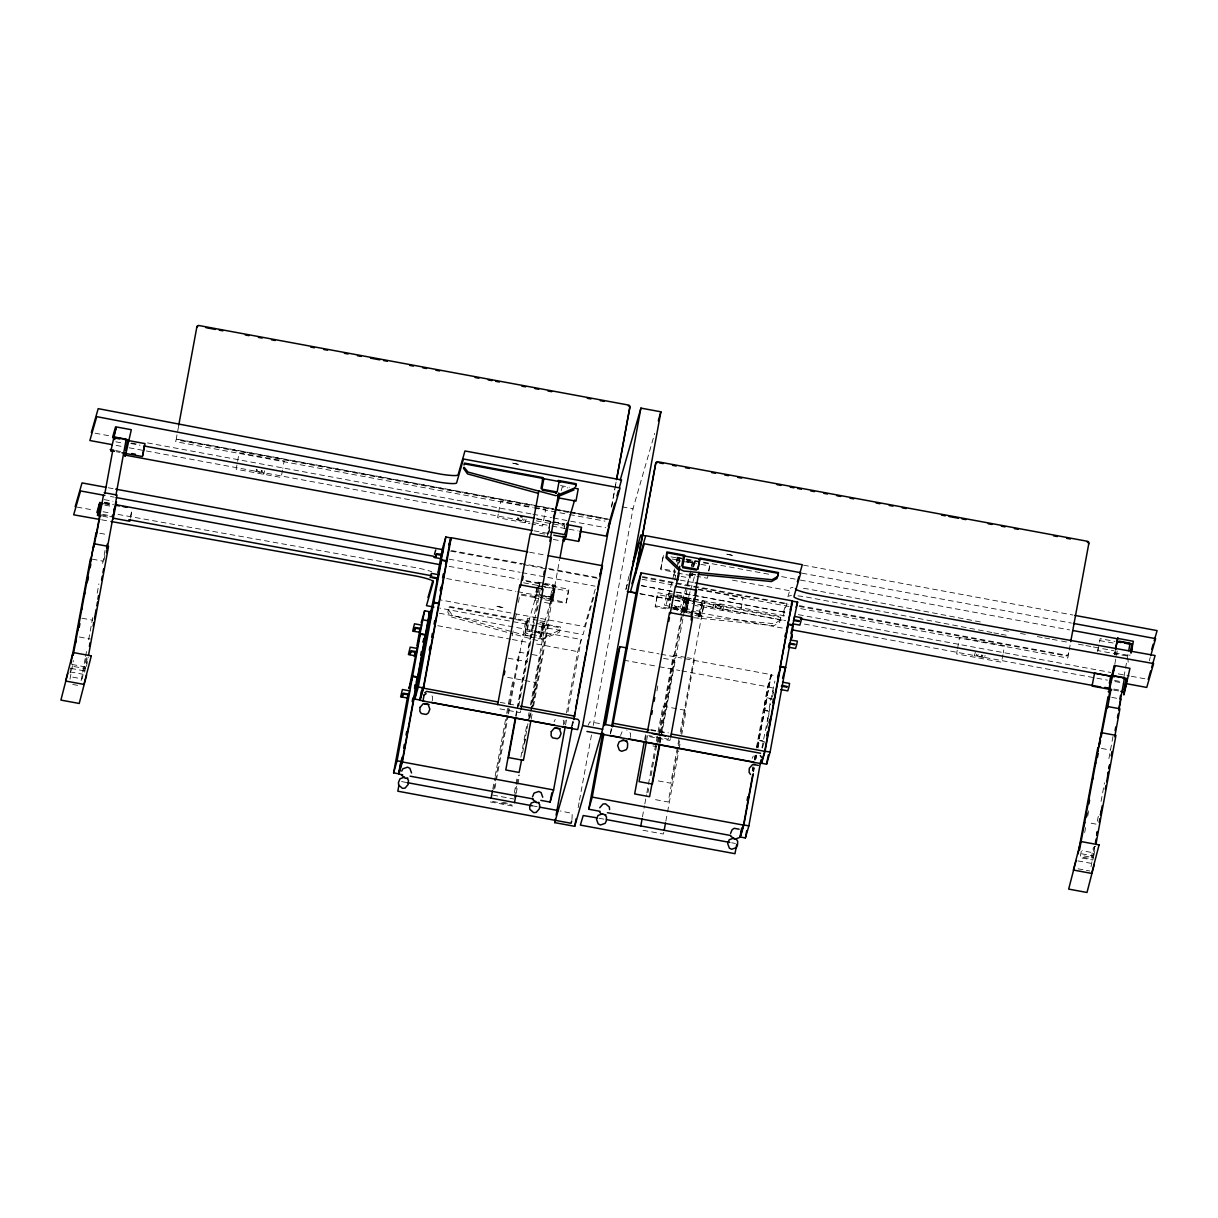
<?xml version="1.0" encoding="UTF-8"?>
<svg xmlns="http://www.w3.org/2000/svg" width="1218" height="1218" viewBox="0 0 1218 1218"><rect width="100%" height="100%" fill="white"/><g stroke="black" fill="none" stroke-linecap="round" stroke-linejoin="round"><path stroke-width="0.75" stroke-dasharray="5 3.75" d="M686.541 602.392L687.089 600.048M768.071 718.894L768.116 718.483M1127.99 658.984L1128.172 662.211M1129.771 655.68L1129.939 654.842M1115.186 653.411L1114.272 654.553L1115.049 651.31M70.096 672.808L71.801 663.505M69.974 679.172L73.4 660.567M81.134 680.664L85.23 658.344M85.58 656.472L86.95 649.027M88.655 639.724L92.751 617.404M97.196 593.212L98.902 583.894M102.647 563.432L105.037 550.399M104.032 560.158L105.052 554.586M86.402 657.72L82.245 678.898L69.411 676.523M84.651 672.245L87.361 657.476M86.508 666.398L88.198 657.157M130.554 516.889L131.788 510.159M130.646 517.467L131.986 510.144M178.62 426.3L176.366 438.16A1.69 1.675 16 0 0 177.721 440.124L532.723 505.835M282.485 470.148L281.145 477.441L236.14 469.265L239.139 452.852L284.159 461.028L282.82 468.321M498.299 514.026L497.629 517.665L530.013 523.664M498.634 512.199L500.644 501.268L533.027 507.251M522.781 518.853C521.487 520.284 524.821 521.03 524.105 519.096M512.245 635.857L513.265 630.285M515.321 619.109L516.341 613.537M518.396 602.362L519.416 596.79M492.803 789.02L494.828 777.952M495.163 776.11L506.353 715.194M506.688 713.352L508.043 705.968M508.378 704.126L513.296 678.365M493.762 789.492L507.419 715.073M507.769 713.215L509.124 705.77M509.474 703.913L519.142 652.117L527.973 653.746M494.873 788.366L508.195 715.803M508.545 713.931L509.9 706.486M510.251 704.628L525.658 621.439M524.836 633.999L527.348 620.86L448.894 606.351L447.828 612.289L451.315 616.932L508.317 632.66M537.001 586.985L534.763 597.886L535.387 595.739M536.986 587.487L535.052 597.992L542.147 599.302M548.679 532.068L550.612 521.563M548.892 533.21L549.531 529.739M539.056 587.852L537.884 594.308L552.196 596.957L551.708 598.662M539.361 586.239L539.955 583.011L539.056 582.843L535.189 600.687L538.767 601.357M515.732 715.819L516.752 710.216M517.102 708.358L537.793 596.546L551.115 599.012M516.051 716.504L533.712 621.302M518.792 706.166L540.046 590.365M537.214 610.248L538.249 604.661M542.132 625.61L539.985 636.984L541.112 633.056L533.971 631.731M543.38 625.26L541.096 636.664L539.665 637.912M543.898 623.129L540.762 638.034M514.392 792.522L517.467 775.775M520.878 757.17L527.029 723.675M528.399 716.23L529.069 712.5M530.439 705.055L545.131 625.047M514.392 797.44L516.447 786.28M516.782 784.422L518.487 775.12M522.598 752.785L525.323 737.91M525.658 736.053L526.694 730.465M527.029 728.608L530.104 711.86M531.474 704.415L540.35 656.045L529.739 654.081M524.714 742.828L525.4 739.082M529.175 718.544L530.211 712.941M530.546 711.068L552.652 591.324L554.281 585.66L555.18 585.828L551.312 603.671L540.564 601.677M564.208 528.597L564.847 525.095M553.809 585.736L551.404 597.931L540.183 595.846M516.188 793.405L517.543 786.021M517.878 784.164L519.584 774.937M530.074 717.722L531.094 712.195M531.429 710.353L536.514 682.659L505.607 676.995M532.571 707.019L559.656 559.473M531.155 719.32L532.19 713.718M533.56 706.242L548.633 624.073L539.315 622.352M564.436 724.071L565.122 720.356M566.492 712.926L577.743 651.63L581.23 639.496L538.28 631.548M565.548 724.938L566.568 719.366M567.923 711.936L581.23 639.496M611.451 507.267L614.831 488.86M615.166 487.017L616.186 481.491M611.68 506.46L616.415 480.684M571.684 726.446L572.704 720.873M572.551 725.517L573.236 721.772M571.973 819.531L572.232 813.396L560.234 810.944M578.139 807.641L579.174 802.038M579.509 800.165L591.506 734.819M593.227 725.471L632.979 508.865L654.69 433.38M610.325 733.601L611.345 728.029M663.475 555.454L660.872 568.608L675.807 571.364M666.231 604.372L674.939 570.298M669.291 596.759L669.367 600.535M673.859 572.399L674.498 568.897M676.264 561.894L677.238 556.641M674.65 571.607L674.011 575.094L679.37 576.084M644.611 739.783L645.631 734.18M671.194 595.16L668.941 607.432L686.663 610.705L688.916 598.449M671.179 595.617L668.926 607.873L686.648 611.162M645.281 740.651L646.316 735.048M674.772 580.042L676.142 572.567M676.995 567.101L678.761 557.402L677.878 557.25L676.645 561.483M678.578 564.132L680.162 556.733L678.868 563.736M646.591 740.559L647.626 734.956M656.913 690.926L657.933 685.353M642.465 816.821L644.489 805.753M644.84 803.895L646.53 794.669M646.865 792.827L656.015 742.995M656.35 741.153L657.705 733.769M658.04 731.927L662.957 706.166L686.176 710.459L681.775 734.454M647.976 792.492L648.661 788.777M651.051 775.744L653.792 760.869M654.127 758.997L656.852 744.122M657.202 742.264L673.356 655.117L685.734 657.4M658.085 742.371L684.044 600.946L684.425 599.637L695.052 601.601M659.075 741.503L660.445 734.043M660.795 732.17L689.921 573.419M691.611 567.207L692.89 560.234M659.714 742.599L661.42 733.266M661.77 731.394L674.787 660.43L663.597 658.359M683.755 612.212L685.521 602.21M660.034 743.269L661.069 737.666M661.404 735.794L683.009 618.135M683.344 616.278L686.099 600.474M684.212 612.365L685.993 602.682L687.622 597.018L688.52 597.185L685.064 613.613M692.707 567.192L693.986 560.234M686.678 600.581L687.241 599.271L673.006 596.637M693.179 566.918L693.818 563.416L683.191 561.452M693.499 566.933L694.945 559.915M693.803 566.537L694.762 561.27L694.138 563.432M708.693 570.785L709.592 565.944L698.401 563.873M708.846 571.059L710.124 564.086L702.664 562.716M678.959 739.082L670.737 783.204L656.563 780.586M680.329 731.637L704.034 603.184M679.537 740.909L668.164 802.007L652.254 799.054M680.908 733.464L694.564 659.029L687.5 657.72M665.85 821.191L667.205 813.807M667.555 811.964L678.731 751.064M679.065 749.222L680.42 741.838M722.822 609.198L722.594 610.431L723.812 605.757L720.599 604.737L713.809 603.9L712.819 607.34M752.267 770.355L752.952 766.64M754.323 759.21L755.008 755.495M756.363 748.065L767.614 686.769L771.101 674.635L683.344 658.405M752.496 771.085L753.166 767.416M754.505 760.093L755.51 754.597M756.941 746.832L771.39 674.97L774.724 675.579M771.39 674.97L767.919 687.043L763.716 709.927L768.71 710.855L770.324 702.055M753.379 771.238L754.064 767.523M755.419 760.093L756.439 754.521M757.809 747.091L771.101 674.635M753.607 771.831L754.277 768.162M755.967 759.012L756.637 755.343M757.977 748.019L759.332 740.681L764.325 741.61L763.656 745.279M757.337 747.593L767.096 698.31L772.105 699.239M761.935 747.761L770.613 704.415M770.644 700.289L774.892 681.06M768.984 713.824L768.482 716.702M766.746 728.394L768.086 721.102M772.501 697.016L773.476 691.733M957.226 650.26L956.572 653.899L1001.531 662.227L1002.916 654.782M957.561 648.433L959.571 637.501L1004.591 645.662L1003.251 652.955M976.714 654.157C975.42 655.589 978.754 656.335 978.039 654.416M799.206 606.442L1066.389 655.908A1.69 1.675 16 0 0 1068.353 654.553L1069.023 650.869M1069.267 650.062L1070.713 641.658M1097.57 651.569L1098.925 644.261M1099.504 642.114L1100.159 638.643L1114.957 641.384M1114.835 664.054L1117.226 651.021M1081.28 851.169L1080.259 856.756L1091.069 858.751L1093.459 847.089M1084.69 832.564L1085.725 826.976M1087.765 815.816L1088.785 810.229M1098.332 816.288L1096.626 824.236L1087.613 822.561M1101.072 801.398L1104.482 782.793M1108.913 758.601L1113.024 736.266M1123.955 676.721L1128.051 654.386M1094.632 846.48L1093.201 852.767L1082.193 850.727M1091.039 866.714L1094.769 846.419M1093.916 855.325L1095.606 846.099M541.903 626.905L542.969 622.961M1115.079 655.101L1115.779 651.63M264.641 470.757L263.667 474.198L263.88 472.965L253.892 471.107M432.314 700.715L432.527 696.696L431.05 694.58M526.146 519.157L525.156 522.598L525.384 521.365L515.397 519.507M547.415 535.966L548.039 533.804M561.224 490.549L562.274 486.911L567.618 487.9M526.709 623.388L527.196 621.637M526.648 624.073L527.79 620.145L528.688 620.312L526.831 630.406L532.19 631.396M539.741 583.178L529.297 619.49L527.379 629.95L532.738 630.939M552.317 586.619L552.942 584.473L550.064 598.891L550.688 596.729M550.582 602.621L551.145 600.611L566.111 603.382L568.913 589.238L525.993 581.306M520.71 710.87L520.208 712.637L496.974 708.343M595.267 589.162L584.503 626.6L440.992 600.032M593.79 597.201L583.026 634.624L439.515 608.071M563.508 724.999L563.721 720.98L562.259 718.864M571.836 726.583L573.328 721.376M628.975 576.023L625.443 591.187L627.498 584.061M588.05 725.38L589.786 721.878L601.859 723.888M610.477 733.723L611.984 728.531M662.957 557.311L660.689 569.598L675.64 572.369M620.541 735.565L622.063 731.774M677.558 561.224L678.593 557.585M678.335 559.321L678.837 557.585L684.455 558.62M669.443 595.983L668.332 601.387L672.625 605.955M630.345 737.377L630.559 733.343L626.752 730.13M691.459 565.715L693.088 560.067M690.956 570.694L680.512 607.006L675.168 606.016M689.388 577.028L689.967 575.018L695.173 575.992M691.337 573.83L690.119 578.078L681.166 576.418M691.9 575.688L692.509 573.541M685.49 602.286L686.708 598.373L687.637 598.54L685.795 608.635L689.358 609.289M690.058 591.796L684.836 609.959L672.336 607.645M690.576 589.984L695.28 573.632M684.973 610.309L685.551 608.315L674.802 606.336M688.581 600.702L689.205 598.556L686.328 612.959L688.901 598.906L672.96 595.952M707.886 576.281L707.323 578.23L696.909 576.312M699.68 616.262L700.807 612.334M668.56 737.88L668.18 739.204L648.707 735.596M670.387 738.671L669.87 740.437L646.651 736.144M663.825 832.275L663.323 834.041L640.089 829.732M780.388 619.14L780.89 617.404L692.844 601.113M780.433 619.886L774.557 623.768L694.793 615.927M783.494 612.136L785.945 603.61M787.909 596.79L790.36 588.264A20.325 2.512 10.4 0 1 792.948 587.563M786.919 603.123L782.017 620.175L696.27 604.311M773.278 690.469L772.775 693.346M767.827 717.844L767.264 720.965M762.422 748.05L764.402 741.153L759.408 740.224M975.313 652.315L974.324 655.741L984.311 657.598L984.083 658.831L985.073 655.391M1068.353 654.553L1068.582 653.746A1.69 1.675 16 0 1 1066.618 655.086M1099.595 640.592L1117.606 643.82M1098.271 648.844L1097.768 650.579L1130.152 656.563M1149.259 660.795L1150.234 657.385M1093.566 857.183L1092.759 859.999L1080.016 857.639M541.645 634.761L539.909 635.948M554.129 721.726L555.241 719.412M752.161 758.372L753.272 756.058M698.553 616.064L694.869 615.379M698.264 616.004L700.045 614.816L702.573 602.103L781.027 616.628L779.535 622.489L774.039 625.595L694.093 617.724M697.944 618.028L699.269 618.135M537.975 638.826L541.279 638.628L559.915 630.041L560.478 626.996L542.68 623.707M77.008 507.099L93.786 510.098M103.104 511.758L110.549 513.098M118.009 514.422L418.048 568.106A20.325 2.512 10.4 0 1 431.705 571.729M101.627 519.797L109.087 521.137M560.508 485.586L569.369 487.23M622.078 506.84L632.979 508.865M553.505 508.835L177.965 439.317A1.69 1.675 16 0 1 176.595 437.353M555.362 509.17L568.456 511.59M570.313 511.941L607.691 518.853M557.068 509.703L176.275 439.226L175.925 440.429L175.697 441.677L532.22 507.662M558.94 510.053L572.003 512.474M573.861 512.808L609.335 519.37M534.58 506.186L553.276 509.642M555.134 509.977L568.212 512.397M570.085 512.748L607.447 519.66M534.824 507.586L545.664 509.429L542.604 525.993L531.809 523.999M534.093 508.013L567.695 514.224M569.552 514.575L605.026 521.137M95.08 433.182L111.919 436.303M147.469 442.88L530.987 513.859M532.845 514.209L551.556 517.68M553.429 518.015L605.818 527.714M803.515 565.167L1072.921 615.029M131.407 443.048L136.995 444.083M130.722 443.504L140.07 445.24M536.453 518.609L564.497 523.801M536.788 518.99L564.771 524.182M550.064 521.913L564.239 524.532M115.832 441.829L123.003 443.154M536.255 520.847L564.239 526.024M116.06 445.377L121.678 446.412M129.154 447.798L550.079 525.704M551.952 526.054L578.139 530.911M802.053 573.191L1071.444 623.068M115.619 450.553L121.008 451.558M116.319 451.726L120.034 452.411M534.032 530.804L548.983 533.575M686.313 558.971L772.319 574.881M781.667 576.616L798.506 579.738M800.378 580.072L1069.602 629.919M670.951 556.839L683.998 559.26M685.871 559.595L700.792 562.366M686.937 560.28L695.798 561.924M539.787 533.179L547.247 534.565M686.48 561.193L695.417 562.838M672.275 559.032L679.735 560.417M687.196 561.803L696.529 563.523M676.112 560.143L681.425 561.133M553.307 539.437L560.463 540.762M732.505 580.164L792.339 591.232M1003.617 630.345L1009.22 631.381M1020.44 633.467L1026.058 634.502M1037.279 636.572L1042.882 637.608M1044.755 637.958L1050.358 638.993M1052.23 639.343L1059.706 640.729M1061.578 641.079L1067.181 642.114M1078.402 644.185L1084.02 645.22M1085.877 645.57L1091.495 646.606M1093.368 646.956L1100.844 648.341M1102.716 648.692L1113.937 650.762M691.778 573.845L695.326 574.5M690.728 574.135L696.315 575.17M1114.318 652.741L1128.644 655.406M677.406 573.054L691.58 575.672M529.632 552.241L544.568 554.997M680.299 580.133L693.362 582.539M642.495 576.586L788.274 603.793M799.434 605.635L1068.262 655.619L1068.034 656.852L1067.684 658.07L798.886 608.315M642.267 577.393L674.026 583.27M675.899 583.62L788 604.372M698.081 589.086L743.087 597.262L740.072 613.674L695.067 605.498M642.099 579.296L673.828 585.158M698.097 589.649L789.553 606.579M641.247 585.569L674.924 591.796M676.797 592.146L787.163 612.578M798.399 614.648L1110.816 672.473M1118.291 673.859L1129.528 675.944M1131.385 676.279L1146.351 679.05M451.452 550.551L546.669 568.167M548.542 568.517L598.951 577.85M641.338 585.691L786.965 612.654M108.204 487.748L113.807 488.783M450.553 551.115L521.639 564.269M523.512 564.619L598.342 578.474M676.919 595.891L691.885 598.662M693.758 599.012L787.239 616.308M670.996 595.13L657.933 592.709L655.33 605.848L692.631 612.761M672.854 595.465L691.504 598.921M693.377 599.271L704.567 601.342L701.766 615.486L691.352 613.552M690.971 600.763L657.4 594.551L655.132 606.853L668.225 609.274M696.818 601.92L703.897 603.23M1114.5 680.436L1121.656 681.76M639.77 593.592L673.447 599.835M675.32 600.169L690.286 602.94M697.762 604.326L785.686 620.601M804.398 624.073L1107.466 680.162M1114.957 681.547L1120.56 682.598M640.364 593.958L694.412 603.961M110.473 496.472L114.203 497.172M449.077 559.153L520.162 572.308M522.035 572.658L595.008 586.163M104.261 499.624L113 501.237M696.513 610.614L700.076 611.284L698.949 615.212L700.807 605.118L701.933 601.19L702.832 601.357L699.604 614.116L684.349 610.736M668.073 605.879L664.541 605.224L666.779 592.968L684.501 596.241L682.247 608.498L675.168 607.188M537.899 582.128L543.213 583.117M544.994 583.437L555.621 585.416L553.368 597.673L535.646 594.384M104.565 502.212L111.782 503.552M1113.8 689.068L1119.205 690.073M104.306 502.623L113.259 504.282M449.107 566.355L518.289 579.159M525.765 580.544L554.023 585.828L552.104 596.287L541.66 632.599L534.519 631.274M672.64 607.752L689.464 610.857M691.337 611.208L784.818 628.503M104.23 503.11L113.183 504.77M1113.617 690.073L1119.007 691.078M104.855 503.963L111.843 505.257M694.504 613.111L701.964 614.481M104.809 505.166L112.01 506.49M684.409 612.273L689.616 613.233M523.603 582.798L568.38 591.095L566.294 602.392L540.183 597.551M537.305 585.736L542.619 586.726M544.4 587.046L555.027 589.01L552.774 601.281L543.913 599.637M1111.73 697.366L1117.241 698.386M102.814 514.346L111.767 515.99M446.686 578.55L515.869 591.354M517.741 591.704L538.31 595.511M101.155 514.925L111.949 516.919M102.769 516.249L109.955 517.589M521.532 594.095L538.326 597.216M521.197 595.069L536.818 597.962M99.769 533.225L107.108 534.58M538.082 620.434L527.455 618.455L524.836 633.573L526.024 635.294M539.863 620.754L545.177 621.743L542.923 633.999L537.61 633.01M514.118 619.216L448.742 607.127L448.285 609.594L452.38 615.334L534.321 637.836M515.99 619.566L534.504 623.068M536.27 623.403L560.326 627.772L559.199 632.386L538.554 640.835L510.129 633.147M439.317 613.233L536.422 631.198M631.076 648.722L659.075 653.899M660.948 654.249L681.486 658.055M525.202 630.726L535.829 632.69M536.575 635.324L526.557 633.467L525.354 631.746M525.765 635.263L536.164 637.197M92.218 559.138L103.149 561.163M1101.453 748.415L1110.557 750.105M437.704 625.702L510.525 639.191M512.382 639.526L529.191 642.647M536.666 644.018L577.743 651.63M623.844 660.156L657.461 666.383M659.319 666.733L679.857 670.524M681.73 670.874L767.614 686.769M767.919 687.043L772.912 687.957M767.188 697.853L772.182 698.782M508.15 658.192L527.622 661.8M763.625 710.399L768.619 711.312M81.956 618.211L92.766 620.221M650.732 729.597L668.408 732.871M500.141 702.36L518.822 705.816M650.808 730.237L667.616 733.358M79.337 636.984L90.345 639.024M652.924 745.934L656.258 746.558M85.504 666.946L72.182 664.48L71.71 666.094L85.047 668.56M1081.614 853.788L1093.277 855.95L1092.805 857.563L1081.142 855.417M70.781 668.362L85.351 671.057M70.142 671.894L82.961 674.27M1077.9 860.898L1090.719 863.273M1078.082 868.815L1084.736 870.048M1086.41 870.352L1089.745 870.977M72.699 684.44L79.977 685.795M492.742 795.08L513.95 799.008M401.544 781.575L407.147 782.611M532.236 805.768L537.838 806.803M599.028 818.222L604.63 819.257M731.637 842.78L735.383 843.465M502.592 802.312L509.261 803.545M492.483 801.398L511.956 805.007M490.428 801.946L513.646 806.24M980.292 621.956L808.493 589.086A20.325 2.512 10.4 0 0 801.124 588.035M991.894 632.492L807.016 597.125A20.325 2.512 10.4 0 0 798.018 595.891M993.766 632.858L999.369 633.923M1001.242 634.274L1008.702 635.705M674.407 605.331L681.973 612.502M673.889 607.158L681.441 614.329M788.883 596.302A20.325 2.512 10.4 0 1 791.472 595.602M256.282 469.524C255.293 472.538 259.51 469.646 256.359 469.585M261.276 470.452C260.287 473.452 264.504 470.559 261.352 470.513M517.772 517.924C516.889 520.939 520.954 518.015 517.772 517.924M549.668 523.694L547.735 534.215L550.292 521.548L549.668 523.694M715.21 605.757C714.342 608.863 718.407 605.788 715.286 605.818M718.178 604.6C717.189 607.615 721.406 604.722 718.255 604.661M720.203 606.686C719.29 609.731 723.431 606.731 720.203 606.686M981.708 655.086C980.81 658.101 984.89 655.177 981.708 655.086M512.565 463.099L519.858 464.697L512.565 463.099M496.914 606.305L504.191 607.904L496.914 606.305M726.674 554.114L733.952 555.712L726.674 554.114M729.217 598.099L736.509 599.713L729.217 598.099"/><path stroke-width="1.5" d="M463.434 468.169L467.529 473.909L538.219 493.32M86.615 675.061L79.216 703.471L60.9 700.091L67.812 673.28M110.747 450.584L114.446 451.376M1094.373 864.064L1086.989 892.49L1068.658 889.094L1076.073 860.563M1108.243 691.55L1108.867 692.189L1114.805 666.231L1112.064 675.746L1126.391 678.411L1124.275 689.936M1124.595 685.978L1123.894 694.976L1129.954 668.317L1114.242 665.409L1109.37 686.556M1109.568 683.207L1109.796 681.913M414.638 655.04C413.724 660.339 415.749 648.966 414.79 654.538M438.632 571.607C437.673 577.18 439.744 565.548 438.784 571.105M791.746 636.968C790.786 642.541 792.842 630.909 791.883 636.466M97.562 514.194L99.389 504.282M98.064 512.519L99.952 502.303M70.964 663.125L90.406 558.803M73.156 655.436L93.953 543.73L108.524 546.425L88.533 655.314M75.562 643.043L76.232 639.313M77.952 630.01L78.622 626.296M81.697 609.548L82.382 605.818M84.088 596.515L84.773 592.801M86.478 583.498L87.163 579.768M90.239 563.036L96.1 532.54M79.216 627.346L79.901 623.631M87.757 580.834L88.442 577.119M90.147 567.801L90.832 564.086M93.893 547.339L103.469 495.239M96.283 535.874L100.043 515.412M104.839 493.534L112.695 450.736M115.984 495.026L126.23 439.196L115.421 437.201L114.736 439.561M106.545 547.948L107.23 544.233M113.792 511.484L114.385 508.287M97.912 599.241L98.597 595.526M106.453 552.728L117.035 495.041L104.2 492.666M89.386 646.393L90.071 642.708M93.116 626.098L93.786 622.413M94.471 618.714L96.161 609.487M96.846 605.803L97.516 602.103M101.581 579.951L102.266 576.266M102.936 572.582L103.621 568.882M116.486 501.892L113.107 519.096M125.621 452.852L124.982 456.354L125.591 454.192M142.597 455.547L144.135 447.143M178.726 425.28L196.874 326.866A1.69 1.675 16 0 1 198.838 325.511L628.564 405.061A1.69 1.675 16 0 1 629.934 407.025L616.75 478.841M409.081 688.581L412.552 676.492L417.546 677.421L402.077 761.692L398.606 773.78L393.612 772.851L408.06 694.077M416.937 645.738L420.164 628.138M407.71 698.219L408.35 694.839L402.853 693.818L402.275 696.955L403.356 693.179L408.867 694.199L409.507 690.834L402.427 689.51L400.631 696.909L407.786 697.975M416.647 651.828L417.287 648.463L410.207 647.154L408.411 654.538L415.49 655.847L416.13 652.467L410.618 651.463L410.055 654.584L411.136 650.808L416.708 651.584M419.768 632.492L420.423 629.127L414.912 628.107L414.333 631.229L415.414 627.468L420.926 628.473L421.565 625.108L414.485 623.799L412.689 631.183L419.845 632.249M393.612 772.851L397.083 760.778L412.552 676.492M412.628 676.036L420.317 634.136L425.326 635.05L417.622 676.964L412.628 676.036L409.157 688.109L424.61 610.781L429.604 611.695L425.402 634.593L420.408 633.664M398.606 773.78L400.615 762.788M402.625 774.785L398.88 774.1L401.955 757.383M403.66 748.096L404.346 744.381M406.051 735.093L406.721 731.379M412.186 701.644L412.856 697.929M414.562 688.642L415.247 684.927M420.697 655.208L421.382 651.493M423.088 642.206L423.773 638.491M398.88 774.1L402.382 761.966L429.984 611.497L428.995 614.968M398.941 785.153L397.829 791.198L571.059 823.261L571.699 821.039M414.82 699.071L430.289 614.801L433.76 602.727L438.769 603.641L423.301 687.926L419.814 700L414.82 699.071L418.292 686.998L433.76 602.727M438.16 571.958L442.347 549.074L445.834 537.001L450.827 537.914L445.544 564.726M424.062 620.038L429.573 621.058L428.995 624.195M431.842 577.682L437.353 578.702L436.699 582.067M433.912 557.402L440.992 558.712L441.632 555.347L436.135 554.327L435.557 557.448L436.638 553.688L442.21 554.449M430.198 577.636L431.416 573.374L438.51 574.683L437.856 578.063L432.344 577.043M442.149 554.708L442.713 551.571M433.852 602.255L441.54 560.356L446.534 561.27L438.845 603.184L433.852 602.255L430.38 614.329L445.834 537.001M420.164 698.158L421.504 690.834M421.474 692.89L422.494 687.317M429.315 650.168L429.984 646.453M431.69 637.166L432.375 633.451M434.08 624.164L434.765 620.449M440.216 590.715L440.901 587M442.606 577.713L443.291 573.998M423.834 701.005L420.103 700.32L423.59 688.185L451.208 537.717L527.759 551.891M424.108 694.945L422.996 701.005L577.621 729.612L578.261 727.39L579.372 721.345L578.002 719.381L426.711 691.382L424.747 692.722M497.66 704.643L519.842 584.762L543.076 589.055L521.06 709.028M504.191 674.818L504.876 671.088M520.238 587.365L530.241 533.712L551.449 537.64L541.888 589.74M522.492 580.042L523.177 576.312M531.033 533.514L538.889 490.717M541.036 488.494L543.03 477.623L464.56 463.099L464.012 465.002M491.098 798.247L492.453 790.863M556.321 492.803L555.56 492.788M515.381 717.691L505.79 769.989L519.112 772.456L521.639 759.636M515.716 718.361L508.515 757.581L523.436 760.337L530.82 721.178M557.174 491.813L558.971 481.993M543.715 574.881L544.385 571.166M549.851 541.386L558.742 493.001M558.895 494.341L558.255 497.842L575.977 501.131L578.23 488.86L574.683 488.205M514.498 802.632L515.853 795.247M560.006 557.6L563.767 537.062L553.779 535.204M568.319 524.836L566.066 537.092L562.533 536.438M575.612 486.713L576.16 483.759L558.346 480.455M578.961 540.427L581.032 529.13M540.792 800.363L550.125 802.083L551.83 792.796M550.125 802.083L553.611 789.949L565.198 726.796M616.521 479.648L629.706 407.832A1.69 1.675 16 0 0 628.336 405.868M620.236 479.999L640.912 408.106L660.887 411.806L602.621 729.262L574.713 826.322L554.723 822.622L555.408 818.877M556.093 815.146L572.201 727.374M574.257 716.169L574.942 712.439M575.642 708.709L577.347 699.36M578.032 695.63L585.919 652.681M586.604 648.95L588.309 639.617M588.994 635.872L596.881 592.922M597.566 589.192L599.286 579.859M599.972 576.114L610.248 520.101M573.83 719.64L602.438 565.715L548.298 555.697M554.723 822.622L582.646 725.563L640.912 408.106M574.713 826.322L576.084 818.846M599.972 811.31L588.766 809.239L602.743 733.084M604.113 725.654L616.384 658.786L619.871 646.651L627.331 648.037M588.766 809.239L592.252 797.105L603.839 733.952M605.544 724.664L619.871 646.651M635.629 572.551L655.573 463.906A1.69 1.675 16 0 1 657.537 462.566M635.522 573.587L655.802 463.099A1.69 1.675 16 0 1 657.781 461.744L1087.507 541.294A1.69 1.675 16 0 1 1088.862 543.258L1070.713 641.658M611.695 726.172L637.593 585.005L641.094 572.871L678.426 579.783M612.471 726.796L641.094 572.871M644.261 741.655L634.669 793.938L649.59 796.709L659.364 744.472M647.321 732.444L669.519 612.563L692.737 616.856L670.722 736.829M646.256 742.417L639.054 781.636L652.376 784.103L659.699 745.142M651.691 714.387L652.376 710.673M654.081 701.37L654.766 697.64M668.773 621.363L669.443 617.633M670.128 613.918L675.366 586.315L696.574 590.243L691.108 620.008M676.036 586.726L679.796 566.248M681.745 565.928L683.511 556.337M640.775 826.048L642.13 818.663M699.878 558.849L697.884 569.248L699.711 559.336L698.812 559.169M691.108 615.06L691.778 611.345M693.499 602.042L694.169 598.312M694.854 594.597L698.965 572.262M664.16 830.417L665.515 823.048M741.701 827.951L739.996 837.238L743.498 825.104L752.694 774.952M740.727 835.198L741.732 829.702M747.106 800.393L747.776 796.724M760.961 759.925L748.857 825.88L745.386 837.954L740.392 837.04L743.863 824.967L753.272 773.658M745.386 837.954L746.725 830.63M761.905 759.743L761.22 763.458L764.706 751.323L792.324 600.87L695.234 582.889M766.655 735.779L767.325 732.109M769 722.959L769.669 719.29M772.699 702.801L773.369 699.132M765.071 751.186L780.54 666.901L785.534 667.829L770.081 752.1L766.594 764.188L761.6 763.26L765.071 751.186L770.081 752.1M779.642 669.9L788.32 624.545L793.314 625.458L785.625 667.373L782.565 678.182M786.417 630.97L792.614 601.19L797.607 602.103L790.924 633.619M766.594 764.188L768.284 755.023M788.548 646.925L789.127 643.804L794.638 644.824M1078.037 853.925L1097.814 747.745M1115.551 648.646L1117.774 637.73L1115.536 650.001M1109.415 683.161L1110.694 676.188L800.317 618.729M1079.544 849.92L1101.361 732.673L1115.932 735.367L1095.941 844.257M1084.096 825.774L1084.781 822.059M1092.637 779.261L1093.322 775.546M1095.028 766.244L1095.713 762.514M1097.768 751.354L1108.06 696.681M1086.517 816.897L1087.202 813.182M1088.907 803.88L1089.592 800.15M1097.433 757.368L1098.118 753.637M1099.824 744.335L1100.509 740.62M1101.194 736.89L1107.055 706.41L1119.905 708.785L1114.774 736.692M1108.35 699.406L1110.405 688.246M1107.573 707.886L1110.999 689.266M1119.844 699.041L1120.53 695.326M1128.736 650.656L1130.091 643.211L1119.281 641.216M1118.733 709.378L1124.534 677.741L1113.724 675.746M1115.094 730.693L1115.779 726.963M1117.485 717.661L1118.17 713.946M1118.855 710.231L1120.91 699.056M1097.357 831.59L1096.672 835.304L1097.479 831.65M1100.433 814.842L1101.118 811.127M1107.604 775.775L1108.289 772.045M1108.974 768.33L1109.659 764.599M1111.364 755.297L1112.049 751.582M1095.439 842.719L1096.124 839.035M1099.169 822.424L1099.854 818.724M1100.524 815.04L1102.214 805.814M1105.274 789.203L1105.944 785.503M1106.629 781.819L1108.319 772.593M1108.989 768.893L1109.674 765.209M1111.364 755.982L1112.034 752.282M1130.669 650.884L1131.842 644.489M1130.867 652.559L1131.872 647.123M1131.02 652.894L1132.527 644.626L1124.671 643.18M1132.816 644.246L1133.364 641.292L1117.637 638.384M1124.595 691.078L1125.721 680.969M1125.158 689.053L1126.985 679.142L1123.377 678.472M113.213 514.681L112.893 516.31M125.728 450.736L127.738 439.805L113.411 437.14L116.152 427.625L110.853 450.995M98.216 515.701L100.652 503.536M1131.141 652.665L1132.542 645.723M125.865 453.827L131.3 429.71L115.588 426.802L112.848 436.318M1116.784 641.825L1121.093 642.51M91.35 432.497L98.201 408.639L439.957 474.015A20.325 2.512 10.4 0 0 458.09 474.837L464.956 450.964L621.53 479.938L619.475 487.063M75.151 506.764L82.017 482.907L106.331 487.398M96.877 512.519L99.617 503.004L103.104 503.643M98.81 508.576L100.18 503.826M130.311 519.294L129.747 521.243L113.563 518.244M434.476 554.281L435.709 550.018M427.944 597.612L432.847 580.56M421.139 622.855L424.61 610.781M428.614 615.151L429.604 611.695M448.833 544.827L450.827 537.914M449.214 544.659L451.208 537.717M423.331 641.962L424.412 638.049M430.654 617.298L430.152 620.175M416.145 682.141L417.135 678.685M414.562 687.774L415.551 684.318M542.375 480.136L542.878 478.4L464.408 463.875M553.398 517.772L559.138 497.812M575.505 486.271L576.007 484.536L558.194 481.232M564.71 534.519L574.637 500.019M563.31 540.366L563.812 538.66L578.763 541.431L579.326 539.467L581.565 527.287L566.644 524.516M564.041 541.416L565.67 535.768M608.193 526.283L614.862 503.11M616.917 495.985L618.455 490.641M532.525 796.876L534.047 793.101L538.737 791.456L541.066 792.553L542.741 797.227M599.956 574.378L602.438 565.715M658.314 420.789L660.887 411.806M633.071 561.772L640.759 535.037L644.505 535.722M630.056 575.155L639.283 543.076M631.898 583.833L645.738 535.707L802.297 564.695L799.845 573.221M677.178 580.499L679.263 573.236M684.501 556.611L682.674 566.614L696.955 569.263M699.482 559.976L700.03 558.072L778.5 572.582L777.526 576.632L772.029 579.722L683.724 571.044L680.695 569.659L666.84 556.504L666.748 552.713L778.348 573.358L776.993 578.443L771.496 581.549L698.219 574.348M797.394 581.732L798.871 576.632M791.319 604.326L792.324 600.87M790.132 609.807L791.121 606.366M784.849 636.618L785.838 633.162M730.541 833.538L732.079 829.747L734.195 828.301L739.098 829.214M796.115 607.28L797.607 602.103M777.571 677.254L778.637 673.341M790.208 640.044L797.364 641.11L796.785 644.231L795.567 648.494L788.488 647.184M781.926 685.292L787.361 686.556M1092.226 685.079L1094.601 673.143L1114.394 676.812M1109.233 689.814L1109.857 687.668M1151.71 649.361L1153.172 644.246M1154.162 640.835L1157.1 630.604L1074.778 615.379M1150.721 655.68L1155.623 638.643L1073.317 623.403M1148.224 679.4L1150.675 670.874M1151.665 667.479L1155.09 655.543L812.193 594.201A20.325 2.512 10.4 0 1 795.43 588.553M401.742 771.131L402.838 768.817L407.528 767.173L409.857 768.269L411.532 772.943M599.758 807.778L602.986 804.017L605.559 803.819L609.35 807.032L609.563 809.589M424.031 695.128L426.148 693.666M739.25 837.664L734.561 839.309L730.754 836.096M556.961 495.376L574.576 488.037M558.027 496.533L574.059 489.864M521.974 517.041L520.741 516.782M555.865 492.833L556.626 492.772L542.284 490.169M696.574 570.1L682.628 567.679M429.086 704.476L424.184 703.578M560.295 728.76L555.393 727.862M623.89 740.087L619.201 741.732L617.663 745.523L619.353 750.181L621.682 751.293L626.372 749.649L627.468 747.334L627.681 743.315L626.219 741.199M627.118 741.138L622.215 740.224M404.665 777.13L399.976 778.774L398.453 782.55L398.651 785.108L402.458 788.335L405.031 788.137L408.243 784.377L408.456 780.342L406.995 778.226M407.893 778.165L405.32 778.363L401.529 775.15M755.099 764.371L752.526 764.569L749.298 768.33L749.085 772.364L750.547 774.481M758.327 765.422L753.424 764.508M535.874 801.414L531.185 803.058L529.647 806.849L529.86 809.391L533.667 812.619L536.224 812.421L539.452 808.661L539.665 804.626L538.204 802.525M539.102 802.464L536.529 802.662L532.723 799.434M602.697 813.776L598.008 815.436L596.47 819.212L598.16 823.886L600.489 824.982L605.179 823.338L606.275 821.023L606.488 817.004L605.026 814.888M605.925 814.827L601.022 813.913L599.545 811.812M733.906 838.06L729.217 839.72L727.679 843.495L729.354 848.17L731.698 849.266L736.388 847.621L737.484 845.307L737.697 841.288L736.235 839.172M555.88 495.696L468.062 472.082L464.028 467.21M99.769 519.462L73.674 514.803L80.54 490.93L104.855 495.437M110.945 521.471L416.571 576.144A20.325 2.512 10.4 0 1 430.243 579.768M206.086 327.703L215.434 329.439M219.164 330.124L222.894 330.824M245.32 334.965L249.066 335.666M258.399 337.386L262.144 338.086M271.477 339.807L275.222 340.507M310.712 347.069L314.457 347.769M323.79 349.49L327.535 350.19M344.344 353.296L348.089 353.996M357.422 355.717L361.167 356.417M370.5 358.138L379.849 359.873M383.579 360.558L387.324 361.259M409.735 365.4L413.481 366.1M422.813 367.821L426.559 368.521M435.892 370.242L439.637 370.942M475.127 377.504L478.872 378.204M488.205 379.925L491.95 380.625M495.68 381.31L499.426 382.01M521.837 386.152L525.582 386.852M534.915 388.572L538.66 389.273M547.993 390.993L551.739 391.694M587.228 398.256L590.974 398.956M600.307 400.676L604.052 401.377M659.41 462.901L663.155 463.601M672.488 465.322L676.234 466.022M685.567 467.742L689.312 468.443M711.723 472.584L715.468 473.284M724.801 475.005L728.547 475.705M737.88 477.426L741.625 478.126M777.114 484.688L780.86 485.388M790.193 487.109L793.938 487.809M797.668 488.494L801.414 489.194M810.746 490.915L814.492 491.615M823.825 493.336L827.57 494.036M836.903 495.756L840.648 496.457M849.981 498.177L853.727 498.878M876.138 503.019L879.883 503.719M889.216 505.44L892.961 506.14M902.294 507.86L906.04 508.561M941.529 515.123L945.275 515.823M949.005 516.508L958.353 518.244M962.083 518.929L965.828 519.614M988.24 523.77L991.985 524.456M1001.318 526.191L1005.063 526.876M1014.396 528.612L1018.141 529.297M1053.646 535.874L1057.376 536.559M1066.724 538.295L1070.455 538.98M543.091 478.567L560.782 481.841M542.878 478.918L543.776 479.085L541.919 489.179L556.2 491.828M112.604 437.627L119.79 438.952M125.195 439.957L144.972 443.611L142.963 454.588L142.399 456.552L121.907 452.761M567.009 523.405L567.908 523.573M143.815 445.925L534.58 518.259M112.315 444.677L89.873 440.52L96.74 416.663L438.48 482.039A20.325 2.512 10.4 0 0 456.613 482.861L463.479 459.003L620.053 487.976L606.214 536.103L580.012 531.246M684.699 555.225L666.901 551.937L665.972 557.874L678.913 570.283M110.214 449.549L113.822 450.218M131.803 453.553L135.396 454.223M550.612 532.053L564.939 534.702M126.444 455.365L532.159 530.454M1073.347 630.604L1116.343 638.567M1117.591 641.368L1131.918 644.018M115.68 489.134L443.078 549.729M799.434 620.83L793.923 619.81L794.562 616.445L801.642 617.754L801.079 620.875L799.845 625.139L792.766 623.829M793.405 620.449L798.917 621.469M636.024 592.907L630.422 591.872L644.261 543.746L800.82 572.719L793.953 596.592A20.325 2.512 10.4 0 0 810.716 602.225L1153.613 663.582L1146.747 687.439L1126.178 683.633M627.316 591.537L636.633 593.257M116.075 497.523L434.11 556.382M441.632 559.884L446.625 560.813M788.411 624.073L793.405 625.001M1104.817 687.409L1108.41 688.079M116.304 504.754L439.759 564.619M792.294 629.889L1100.798 686.998M1104.528 687.683L1108.273 688.383M115.664 505.226L119.364 505.912M123.064 506.597L126.763 507.282M1092.028 686.084L1111.806 689.738M1120.804 691.413L1124.397 692.068M128.849 519.721L431.735 575.779M789.629 643.165L795.141 644.185M97.364 515.26L100.972 515.914M780.631 666.444L785.625 667.373M433.928 607.036L426.467 605.65L433.334 581.778A20.325 2.512 10.4 0 0 431.385 580.24M782.504 682.156L789.584 683.465L789.02 686.602L787.787 690.865L780.708 689.555M781.347 686.176L786.858 687.196M418.292 686.998L423.301 687.926M423.59 688.185L498.284 702.01M520.68 706.151L574.835 716.184M613.476 723.325L648.95 729.902M671.346 734.043L764.706 751.323M603.717 724.238L760.55 753.257M652.193 733.525L665.515 735.992M582.646 725.563L602.621 729.262M431.309 702.39L554.54 725.197M562 726.583L571.349 728.303M609.99 735.459L621.18 737.529M628.655 738.915L753.744 762.072M586.939 731.439L760.154 763.503M397.083 760.778L402.077 761.692M743.863 824.967L748.857 825.88M402.382 761.966L553.611 789.949M592.252 797.105L743.498 825.104M410.085 776.17L533.317 798.978M607.432 812.695L730.663 835.502M407.147 782.611L532.236 805.768M539.696 807.153L558.377 810.609M597.155 817.887L583.209 815.527L580.362 825.088L734.987 853.696L736.677 844.561M606.503 819.607L729.78 842.43M760.291 755.525L761.752 757.642M196.646 327.672A1.69 1.675 16 0 1 197.742 326.394M1087.263 542.101A1.69 1.675 16 0 1 1088.633 544.065M91.32 655.878L83.92 684.409L65.589 681.014L73.004 652.483L91.32 655.878M1099.078 844.881L1091.678 873.413L1073.362 870.033L1080.762 841.501L1099.078 844.881M420.058 707.399L419.845 711.419L421.321 713.535L426.224 714.448L428.34 712.987L429.863 709.211L428.188 704.537L423.285 703.639L420.058 707.399M551.267 731.683L551.054 735.702L552.53 737.819L557.418 738.732L559.549 737.271L561.072 733.495L559.397 728.821L554.495 727.922L551.267 731.683"/></g></svg>
